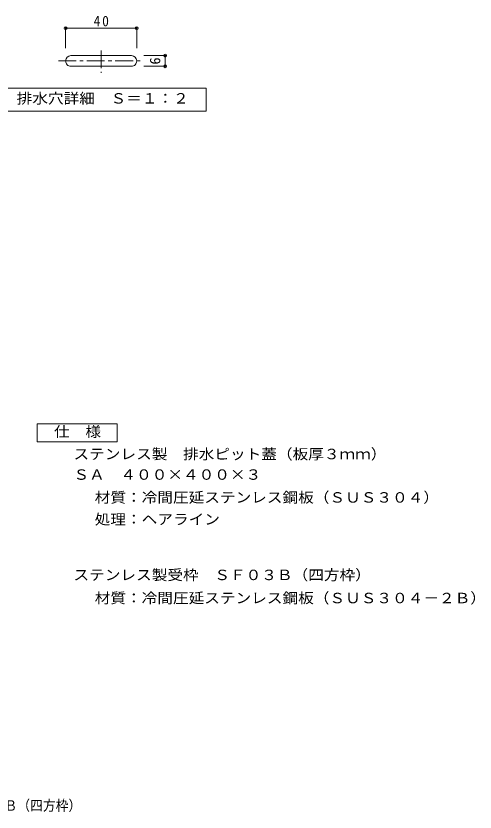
# Model space of a CAD drawing. Units: millimetres, scale not verified, with parts at other scales. Extents: x -335 to 314, y -275 to 236.
# Drawn here: x 56.3 to 314.5, y -275.5 to 172.1 of the extents above; entities that cross this region are included whole.
import ezdxf
from ezdxf.enums import TextEntityAlignment as Align

# ---------------------------------------------------------------- set-up
doc = ezdxf.new("R2010")
doc.units = ezdxf.units.MM
doc.header["$LTSCALE"] = 2
doc.header["$PDMODE"] = 32
doc.header["$PDSIZE"] = 1.6
doc.linetypes.add('CHAIN1', pattern=[8, 5, -1, 1, -1])
for name, color, linetype, lineweight in [('C-0', 3, 'Continuous', 9), ('C-4', 7, 'Continuous', 9), ('C-5', 7, 'Continuous', 9), ('D-5', 7, 'Continuous', 9)]:
    doc.layers.add(name, color=color, linetype=linetype, lineweight=lineweight)
doc.layers.add('F-4_F-4ﾚｲﾔ', color=2, linetype='Continuous')
doc.styles.add('ＭＳ ゴシック', font='')
doc.styles.get('ＭＳ ゴシック').set_extended_font_data('MS Gothic')

msp = doc.modelspace()

# ---------------------------------------------------------------- linework, layer by layer
at = {"layer": 'C-0', "color": 7}
for p, q in [((84.239, 154.053), (84.239, 165.86)), ((124.239, 154.053), (124.239, 165.86)), ((84.239, 165.26), (124.239, 165.26)), ((140.806, 149.816), (128.217, 149.816)), ((140.206, 143.816), (140.206, 149.816)), ((128.217, 143.816), (140.806, 143.816))]:
    msp.add_line(p, q, dxfattribs=at)
at = {"layer": 'C-0', "linetype": 'CHAIN1'}
for p, q in [((104.239, 152.732), (104.239, 140.204)), ((80.177, 146.816), (126.899, 146.816))]:
    msp.add_line(p, q, dxfattribs=at)
at = {"layer": 'C-0'}
for p, q in [((121.239, 149.816), (87.239, 149.816)), ((87.239, 143.816), (121.239, 143.816))]:
    msp.add_line(p, q, dxfattribs=at)
for centre, start, end in [((87.239, 146.816), 89.99997, 179.99881), ((121.239, 146.816), 1.16566, 89.99944), ((87.239, 146.816), 179.9994, 270), ((121.239, 146.816), 270, 0.00124)]:
    msp.add_arc(centre, 3, start, end, dxfattribs=at)
at = {"layer": 'C-4'}
for p in [(84.239, 165.26), (124.239, 165.26), (140.206, 149.816), (140.206, 143.816)]:
    msp.add_point(p, dxfattribs=at)
at = {"layer": 'C-5'}
msp.add_lwpolyline([(48.22, 118.609), (48.22, 131.609), (163.22, 131.609), (163.22, 118.609)], close=True, dxfattribs=at)
at = {"layer": 'D-5', "color": 2}
for p, q in [((68.252, -57.271), (113.252, -57.271)), ((68.252, -67.271), (68.252, -57.271)), ((113.252, -57.271), (113.252, -67.271)), ((113.252, -67.271), (68.252, -67.271))]:
    msp.add_line(p, q, dxfattribs=at)

# ---------------------------------------------------------------- texts
at = {"layer": 'C-0', "color": 2, "style": 'ＭＳ ゴシック'}
msp.add_text('6', height=5.865, rotation=90, dxfattribs=at).set_placement((139.206, 144.816), align=Align.BOTTOM_LEFT)
at = {"layer": 'C-0', "color": 2, "insert": (99.989, 166.26), "char_height": 5.865, "attachment_point": 7, "style": 'ＭＳ ゴシック'}
msp.add_mtext('\\T1.27;\\W0.95;40', dxfattribs=at)
at = {"layer": 'C-5', "color": 2, "style": 'ＭＳ ゴシック', "width": 1.1}
msp.add_text('排水穴詳細\u3000Ｓ＝１：２', height=5.865, dxfattribs=at).set_placement((56.72, 121.109), align=Align.BOTTOM_LEFT)
at = {"layer": 'D-5', "color": 2, "style": 'ＭＳ ゴシック', "width": 1.1}
for s, p in [('仕\u3000様', (77.752, -66.271)), ('ステンレス製\u3000排水ピット蓋（板厚３ｍｍ）', (88.67, -78.855)), ('ＳＡ\u3000４００×４００×３', (88.67, -90.395)), ('材質：冷間圧延ステンレス鋼板（ＳＵＳ３０４）', (100.613, -103.239)), ('処理：ヘアライン', (100.613, -115.537)), ('ステンレス製受枠\u3000ＳＦ０３Ｂ（四方枠）', (88.67, -146.808)), ('材質：冷間圧延ステンレス鋼板（ＳＵＳ３０４－２Ｂ）', (100.613, -159.808))]:
    msp.add_text(s, height=5.865, dxfattribs=at).set_placement(p, align=Align.BOTTOM_LEFT)
at = {"layer": 'F-4_F-4ﾚｲﾔ', "style": 'ＭＳ ゴシック', "width": 0.9}
msp.add_text('ＳＡ\u3000４００×４００×３＋ＳＦ０３Ｂ（四方枠）', height=5.865, dxfattribs=at).set_placement((-72.495, -276.447), align=Align.BOTTOM_LEFT)

doc.saveas('drawing.dxf')
